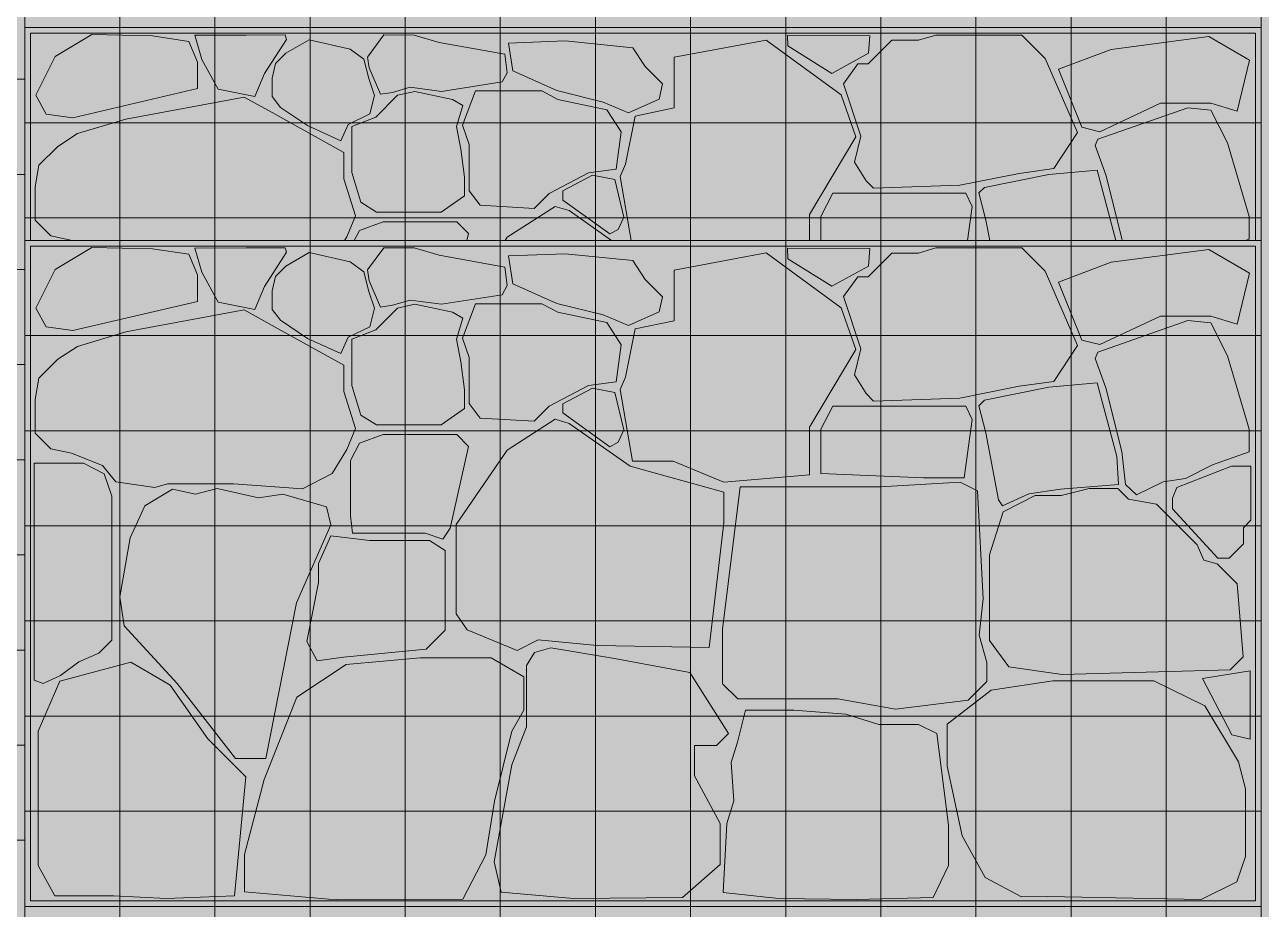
# Model space of a CAD drawing. Header units: centimetres. Extents: x -4381 to 5639, y -3920 to 4826.
# Drawn here: x 5.658 to 6.508, y 5.697 to 6.304 of the extents above; entities that cross this region are included whole.
import ezdxf
from ezdxf.xclip import XClip

# ---------------------------------------------------------------- set-up
doc = ezdxf.new("R2010")
doc.units = ezdxf.units.CM
doc.header["$MEASUREMENT"] = 0
doc.header["$XCLIPFRAME"] = 0
doc.set_wipeout_variables(frame=1)
doc.linetypes.add('Wipeout_Contour', pattern=[100, 0, -100])
for name, color, linetype, lineweight in [('0_Pen_No__1', 7, 'Continuous', 5), ('Mur de clôture_Pen_No__1', 7, 'Continuous', 5), ('net_Pen_No__1', 7, 'Continuous', 5)]:
    doc.layers.add(name, color=color, linetype=linetype, lineweight=lineweight)
for name, color, linetype, lineweight, true_color in [('cad-block.com_Pen_No__62', 7, 'Continuous', 5, 0xaaaaaa), ('Mur de clôture_Pen_No__178', 7, 'Continuous', 5, 0xbda888), ('Structural - Bearing_Pen_No__178', 7, 'Continuous', 5, 0xbda888)]:
    doc.layers.add(name, color=color, linetype=linetype, lineweight=lineweight, true_color=true_color)
for name, color, linetype in [('Drawing & Figure', 7, 'Continuous'), ('Mur de clôture', 7, 'Continuous'), ('Structural - Bearing', 7, 'Continuous')]:
    doc.layers.add(name, color=color, linetype=linetype)

# ---------------------------------------------------------------- blocks, each defined once
blk = doc.blocks.new('Drawing_9_9', base_point=(-322.85847, 10.61787))
at = {"color": 254, "linetype": 'Wipeout_Contour', "lineweight": 0, "ltscale": 39.930292}
blk.add_wipeout([(5.65799, 6.52857), (4.80799, 6.52857), (4.80799, 5.41306), (5.65799, 5.41306), (5.65799, 6.15622)], dxfattribs=at).dxf.layer = 'Mur de clôture'
at = {"color": 254, "linetype": 'Wipeout_Contour', "lineweight": 0, "ltscale": 88.800265}
blk.add_wipeout([(9.04753, 6.71787), (6.50799, 6.71787), (6.50799, 5.08184), (6.78569, 5.05957), (7.55465, 5.55622), (7.59946, 5.59086), (8.19272, 6.05622), (8.86087, 6.55622), (8.92342, 6.61013)], dxfattribs=at).dxf.layer = 'Structural - Bearing'
at = {"layer": 'Mur de clôture_Pen_No__178', "linetype": 'Continuous', "ltscale": 10}
blk.add_hatch(color=256, dxfattribs=at).paths.add_polyline_path([(5.65799, 6.52857), (4.80799, 6.52857), (4.80799, 5.41306), (5.65799, 5.41306), (5.65799, 6.15622)])
at = {"layer": 'Structural - Bearing_Pen_No__178', "linetype": 'Continuous', "ltscale": 10}
blk.add_hatch(color=256, dxfattribs=at).paths.add_polyline_path([(9.04753, 6.71787), (6.50799, 6.71787), (6.50799, 5.08184), (6.78569, 5.05957), (7.55465, 5.55622), (7.59946, 5.59086), (8.19272, 6.05622), (8.86087, 6.55622), (8.92342, 6.61013)])
at = {"color": 254, "linetype": 'Wipeout_Contour', "lineweight": 0, "ltscale": 43.851267}
blk.add_wipeout([(6.50799, 7.21787), (5.65799, 7.21787), (5.65799, 6.15622), (6.50799, 6.15622), (6.50799, 3.74655)], dxfattribs=at).dxf.layer = 'Mur de clôture'
at = {"layer": '0_Pen_No__1', "linetype": 'Continuous', "lineweight": 0, "ltscale": 10, "true_color": 0xffffff}
blk.add_hatch(color=7, dxfattribs=at).paths.add_polyline_path([(6.50799, 6.15622), (5.65799, 6.15622), (5.65799, 2.53513), (6.50799, 2.53513)])
at = {"layer": 'Mur de clôture', "linetype": 'Continuous', "lineweight": 0, "ltscale": 10, "true_color": 0x000000}
blk.add_hatch(color=18, dxfattribs=at).paths.add_polyline_path([(5.65799, 1.85622), (6.50799, 1.85622), (6.50799, 6.15622), (5.65799, 6.15622)])
at = {"layer": 'Mur de clôture_Pen_No__178', "linetype": 'Continuous', "ltscale": 10}
blk.add_hatch(color=256, dxfattribs=at).paths.add_polyline_path([(6.50799, 7.21787), (5.65799, 7.21787), (5.65799, 6.15622), (6.50799, 6.15622), (6.50799, 3.74655)])
at = {"layer": '0_Pen_No__1', "linetype": 'Continuous', "ltscale": 10}
for p, q in [((6.50799, 6.15622), (5.65799, 6.15622)), ((5.65799, 6.15622), (5.65799, 2.53513)), ((6.50799, 2.53513), (6.50799, 6.15622))]:
    blk.add_line(p, q, dxfattribs=at)
at = {"layer": 'cad-block.com_Pen_No__62', "linetype": 'Continuous', "ltscale": 10, "flags": 128}
for points in [[(5.77683, 6.2606), (5.77683, 6.27879), (5.77086, 6.29297), (5.74578, 6.2968), (5.70415, 6.29771), (5.67888, 6.28255), (5.66552, 6.25598), (5.67277, 6.24308), (5.69116, 6.24054)], [(5.79104, 6.26014), (5.77979, 6.28057), (5.775, 6.29721), (5.81028, 6.29732), (5.83709, 6.29745), (5.838, 6.29434), (5.82279, 6.27087), (5.81615, 6.25509)], [(5.85351, 6.29415), (5.88169, 6.28769), (5.89115, 6.28089), (5.89445, 6.2675), (5.8984, 6.25591), (5.89517, 6.24322), (5.88031, 6.2359), (5.87532, 6.2247), (5.85248, 6.23513), (5.83381, 6.2476), (5.82813, 6.25509), (5.82813, 6.2678), (5.83034, 6.27773), (5.83751, 6.2849)], [(5.89473, 6.27483), (5.90244, 6.25669), (5.91086, 6.25796), (5.92305, 6.26153), (5.94459, 6.2586), (5.9861, 6.26513), (5.98972, 6.27151), (5.98798, 6.28417), (5.9429, 6.29226), (5.92561, 6.29729), (5.90489, 6.29745), (5.8937, 6.28223)], [(5.99053, 6.2918), (5.99345, 6.27269), (6.02372, 6.25925), (6.05565, 6.25129), (6.07305, 6.24402), (6.09418, 6.25333), (6.09638, 6.26379), (6.08448, 6.27568), (6.07595, 6.28863), (6.02954, 6.29328)], [(6.18235, 6.29712), (6.1825, 6.28989), (6.21283, 6.27095), (6.23793, 6.28481), (6.23898, 6.29687)], [(6.24148, 6.19207), (6.23632, 6.19724), (6.22841, 6.21008), (6.23284, 6.22791), (6.22081, 6.26393), (6.23077, 6.27758), (6.23773, 6.27758), (6.25395, 6.2938), (6.27235, 6.2938), (6.28434, 6.29735), (6.34344, 6.29735), (6.35953, 6.28126), (6.3816, 6.23035), (6.36529, 6.20557), (6.34168, 6.2023), (6.30074, 6.19409)], [(6.39701, 6.23093), (6.38455, 6.23397), (6.36853, 6.27385), (6.40482, 6.28751), (6.47205, 6.29629), (6.4999, 6.28001), (6.49147, 6.24505), (6.47326, 6.25049), (6.43866, 6.25049)], [(5.88295, 6.23457), (5.88295, 6.20282), (5.88892, 6.18241), (5.89977, 6.1757), (5.94436, 6.1757), (5.96035, 6.18687), (5.96035, 6.19978), (5.95771, 6.21902), (5.95472, 6.23462), (5.95916, 6.24898), (5.95203, 6.25314), (5.92624, 6.25863), (5.91435, 6.25602), (5.89926, 6.24093)], [(5.9635, 6.19037), (5.9635, 6.2045), (5.9635, 6.22211), (5.95892, 6.23537), (5.96774, 6.25894), (6.01354, 6.25894), (6.02454, 6.25311), (6.05807, 6.246), (6.06794, 6.23074), (6.06466, 6.20528), (6.04564, 6.20274), (6.01849, 6.18858), (6.00815, 6.17825), (5.97099, 6.1804)], [(6.02797, 6.1839), (6.02797, 6.19021), (6.04833, 6.201), (6.06354, 6.19804), (6.06984, 6.17227), (6.06603, 6.16384), (6.0601, 6.16068)], [(5.77683, 6.11433), (5.77683, 6.13253), (5.77086, 6.14671), (5.74578, 6.15053), (5.70415, 6.15144), (5.67888, 6.13629), (5.66552, 6.10971), (5.67277, 6.09682), (5.69115, 6.09427), (5.77683, 6.11433)], [(5.79104, 6.11387), (5.77979, 6.13431), (5.775, 6.15094), (5.81027, 6.15105), (5.83709, 6.15119), (5.83799, 6.14807), (5.82279, 6.1246), (5.81615, 6.10882), (5.79104, 6.11387)], [(5.85351, 6.14788), (5.88169, 6.14143), (5.89114, 6.13463), (5.89444, 6.12123), (5.8984, 6.10964), (5.89516, 6.09695), (5.8803, 6.08964), (5.87531, 6.07844), (5.85248, 6.08886), (5.83381, 6.10133), (5.82813, 6.10882), (5.82813, 6.12153), (5.83034, 6.13147), (5.83751, 6.13863), (5.85351, 6.14788)], [(5.89472, 6.12856), (5.90244, 6.11042), (5.91086, 6.11169), (5.92305, 6.11527), (5.94459, 6.11233), (5.9861, 6.11887), (5.98972, 6.12524), (5.98798, 6.1379), (5.9429, 6.146), (5.92561, 6.15102), (5.90489, 6.15118), (5.89369, 6.13597), (5.89472, 6.12856)], [(5.99052, 6.14553), (5.99345, 6.12643), (6.02372, 6.11298), (6.05565, 6.10503), (6.07305, 6.09775), (6.09418, 6.10706), (6.09638, 6.11752), (6.08448, 6.12942), (6.07595, 6.14236), (6.02954, 6.14701), (5.99052, 6.14553)], [(6.07585, 6.00461), (6.10373, 6.00461), (6.13845, 5.99014), (6.19753, 5.99523), (6.19753, 6.02787), (6.22932, 6.0812), (6.21917, 6.10999), (6.16762, 6.14759), (6.10448, 6.13584), (6.10453, 6.10104), (6.0776, 6.09536), (6.07107, 6.06235), (6.06734, 6.05381), (6.07585, 6.00461)], [(6.18235, 6.15085), (6.18249, 6.14362), (6.21283, 6.12468), (6.23792, 6.13854), (6.23897, 6.1506), (6.18235, 6.15085)], [(6.24148, 6.04581), (6.23631, 6.05097), (6.22841, 6.06381), (6.23284, 6.08164), (6.22081, 6.11766), (6.23077, 6.13131), (6.23773, 6.13131), (6.25395, 6.14753), (6.27235, 6.14753), (6.28433, 6.15108), (6.34344, 6.15108), (6.35953, 6.13499), (6.3816, 6.08408), (6.36529, 6.0593), (6.34168, 6.05603), (6.30074, 6.04782), (6.24148, 6.04581)], [(6.39701, 6.08466), (6.38455, 6.08771), (6.36852, 6.12758), (6.40481, 6.14124), (6.47205, 6.15003), (6.4999, 6.13374), (6.49147, 6.09878), (6.47326, 6.10422), (6.43866, 6.10422), (6.39701, 6.08466)], [(5.88294, 6.0883), (5.88294, 6.05655), (5.88892, 6.03614), (5.89977, 6.02944), (5.94436, 6.02944), (5.96035, 6.0406), (5.96035, 6.05351), (5.9577, 6.07275), (5.95472, 6.08836), (5.95916, 6.10271), (5.95203, 6.10687), (5.92624, 6.11236), (5.91434, 6.10975), (5.89926, 6.09467), (5.88294, 6.0883)], [(5.96349, 6.0441), (5.96349, 6.05823), (5.96349, 6.07584), (5.95892, 6.0891), (5.96774, 6.11267), (6.01353, 6.11267), (6.02454, 6.10684), (6.05807, 6.09973), (6.06794, 6.08448), (6.06465, 6.05901), (6.04564, 6.05648), (6.01848, 6.04232), (6.00815, 6.03198), (5.97098, 6.03414), (5.96349, 6.0441)], [(5.84895, 5.98562), (5.86932, 5.99612), (5.87932, 6.01248), (5.88541, 6.02694), (5.87732, 6.05238), (5.87732, 6.07041), (5.83017, 6.09662), (5.80885, 6.10846), (5.72741, 6.09332), (5.69432, 6.08338), (5.68068, 6.07458), (5.66777, 6.06167), (5.66516, 6.04683), (5.66516, 6.02382), (5.67588, 6.0131), (5.69016, 6.01013), (5.71156, 6.00146), (5.72059, 5.99026), (5.7474, 5.98633), (5.75624, 5.98892), (5.80145, 5.98892), (5.84895, 5.98562)], [(6.41477, 5.98856), (6.41214, 6.01121), (6.40107, 6.05495), (6.39381, 6.07509), (6.39576, 6.07953), (6.45754, 6.1011), (6.47329, 6.09955), (6.48489, 6.07695), (6.49968, 6.02651), (6.49968, 6.01093), (6.4745, 6.00197), (6.45581, 5.99262), (6.44045, 5.99031), (6.4222, 5.98148), (6.41477, 5.98856)], [(6.02797, 6.03763), (6.02797, 6.04394), (6.04832, 6.05473), (6.06354, 6.05177), (6.06983, 6.026), (6.06603, 6.01757), (6.06009, 6.01442), (6.02797, 6.03763)], [(6.32746, 5.978), (6.31868, 6.02391), (6.31385, 6.04261), (6.31766, 6.04642), (6.3619, 6.05533), (6.39527, 6.05829), (6.40873, 6.00768), (6.40983, 5.9884), (6.36997, 5.98527), (6.34813, 5.98216), (6.33007, 5.97378), (6.32746, 5.978)], [(6.20528, 5.99596), (6.20528, 6.02646), (6.21358, 6.04242), (6.30497, 6.04242), (6.30918, 6.03317), (6.30369, 5.99298), (6.27571, 5.99298), (6.20528, 5.99596)], [(6.05155, 5.87795), (6.011, 5.88165), (5.99653, 5.87442), (5.96207, 5.88866), (5.95462, 5.89971), (5.95462, 5.96091), (5.98967, 6.01208), (6.02267, 6.03328), (6.03223, 6.03049), (6.07406, 6.00098), (6.13858, 5.9832), (6.13858, 5.96217), (6.12849, 5.87648), (6.05155, 5.87795)], [(5.88335, 5.95496), (5.9332, 5.95496), (5.94551, 5.951), (5.95053, 5.95838), (5.96306, 6.01471), (5.95496, 6.02281), (5.90438, 6.02281), (5.88816, 6.01689), (5.88182, 6.00506), (5.88182, 5.96703), (5.88335, 5.95496)], [(5.66444, 5.85395), (5.66444, 6.00305), (5.69381, 6.00305), (5.69831, 6.00305), (5.71251, 5.99589), (5.71783, 5.98036), (5.71783, 5.88141), (5.70896, 5.87254), (5.69524, 5.86669), (5.68268, 5.85715), (5.67076, 5.85165), (5.66444, 5.85395)], [(6.44702, 5.9718), (6.44702, 5.97918), (6.44993, 5.98646), (6.48764, 6.00114), (6.50089, 6.00114), (6.50089, 5.98018), (6.50089, 5.96402), (6.49568, 5.95881), (6.49568, 5.94764), (6.48594, 5.9379), (6.47813, 5.9379), (6.44702, 5.9718)], [(5.72642, 5.89126), (5.72326, 5.9113), (5.73038, 5.95192), (5.74048, 5.97373), (5.75961, 5.98537), (5.77529, 5.98174), (5.79031, 5.98568), (5.81873, 5.97938), (5.83536, 5.98185), (5.86536, 5.97311), (5.86843, 5.96071), (5.84485, 5.90723), (5.82372, 5.80007), (5.80284, 5.80007), (5.76276, 5.85174), (5.72642, 5.89126)], [(6.13767, 5.85158), (6.13767, 5.88896), (6.14982, 5.98677), (6.16917, 5.98677), (6.24612, 5.98677), (6.3011, 5.99004), (6.31295, 5.98423), (6.31684, 5.90987), (6.3141, 5.88495), (6.31936, 5.86614), (6.31936, 5.85305), (6.30649, 5.84018), (6.2565, 5.83399), (6.21701, 5.84125), (6.1482, 5.84125), (6.13767, 5.85158)], [(6.37117, 5.85795), (6.33446, 5.86325), (6.32126, 5.88128), (6.32126, 5.9401), (6.33059, 5.96981), (6.3526, 5.98084), (6.37046, 5.98084), (6.38979, 5.9858), (6.40931, 5.9858), (6.41665, 5.97846), (6.43601, 5.97496), (6.46391, 5.94706), (6.46862, 5.93644), (6.47763, 5.93394), (6.49143, 5.92014), (6.49553, 5.87011), (6.4865, 5.86108), (6.37117, 5.85795)], [(5.85891, 5.86732), (5.8519, 5.88053), (5.86002, 5.92102), (5.86002, 5.93428), (5.86842, 5.95332), (5.89505, 5.94989), (5.93616, 5.94989), (5.94707, 5.94311), (5.94707, 5.88845), (5.93389, 5.87527), (5.87716, 5.86977), (5.85891, 5.86732)], [(5.98072, 5.72927), (5.98551, 5.70841), (6.03526, 5.70391), (6.11005, 5.70464), (6.13609, 5.72744), (6.13609, 5.7555), (6.11834, 5.78834), (6.11834, 5.80903), (6.13359, 5.80903), (6.14185, 5.81729), (6.11523, 5.8593), (6.06336, 5.86899), (6.0196, 5.87619), (6.00844, 5.87307), (6.00294, 5.864), (6.00294, 5.84175), (6.00294, 5.82194), (5.99294, 5.79573), (5.98072, 5.72927)], [(5.6788, 5.70588), (5.71927, 5.70588), (5.75542, 5.70401), (5.80218, 5.70578), (5.80996, 5.78763), (5.78386, 5.81373), (5.75792, 5.85052), (5.74507, 5.85804), (5.73085, 5.86635), (5.68204, 5.85334), (5.66731, 5.81889), (5.66731, 5.72663), (5.6788, 5.70588)], [(5.80896, 5.70846), (5.80896, 5.73426), (5.82247, 5.78571), (5.84494, 5.84238), (5.87887, 5.86474), (5.92991, 5.86932), (5.97864, 5.86932), (6.00117, 5.85635), (6.00117, 5.8333), (5.99288, 5.81887), (5.98084, 5.77075), (5.97496, 5.73391), (5.9592, 5.70342), (5.8724, 5.70308), (5.80896, 5.70846)], [(6.46762, 5.8551), (6.48765, 5.81652), (6.50035, 5.81354), (6.50035, 5.8605), (6.46762, 5.8551)], [(6.4666, 5.70334), (6.36136, 5.70543), (6.34313, 5.70503), (6.31815, 5.71851), (6.30235, 5.74697), (6.29211, 5.79484), (6.29211, 5.82389), (6.32228, 5.84714), (6.36475, 5.85349), (6.43412, 5.85349), (6.46915, 5.83639), (6.4924, 5.79795), (6.49711, 5.7793), (6.49711, 5.73288), (6.4911, 5.71534), (6.4666, 5.70334)], [(6.13806, 5.70817), (6.14053, 5.75542), (6.14545, 5.77108), (6.14368, 5.7975), (6.14806, 5.81151), (6.15356, 5.83337), (6.1866, 5.83337), (6.22235, 5.83071), (6.24511, 5.82357), (6.27245, 5.82357), (6.28499, 5.81733), (6.29291, 5.75436), (6.29291, 5.7266), (6.28257, 5.70462), (6.22968, 5.70325), (6.1761, 5.70386), (6.13806, 5.70817)]]:
    blk.add_lwpolyline(points, close=True, dxfattribs=at)
for points in [[(6.19754, 6.15622), (6.19754, 6.17414), (6.22932, 6.22747), (6.21917, 6.25625), (6.16763, 6.29385), (6.10448, 6.28211), (6.10453, 6.2473), (6.0776, 6.24163), (6.07107, 6.20861), (6.06734, 6.20008), (6.07493, 6.15622)], [(5.87778, 6.15622), (5.87932, 6.15875), (5.88541, 6.17321), (5.87733, 6.19864), (5.87733, 6.21668), (5.83017, 6.24288), (5.80885, 6.25473), (5.72742, 6.23958), (5.69433, 6.22964), (5.68068, 6.22085), (5.66777, 6.20794), (5.66516, 6.1931), (5.66516, 6.17009), (5.67589, 6.15936), (5.6906, 6.15622)], [(6.41229, 6.15622), (6.41214, 6.15748), (6.40107, 6.20122), (6.39381, 6.22136), (6.39576, 6.22579), (6.45755, 6.24737), (6.47329, 6.24582), (6.48489, 6.22322), (6.49969, 6.17277), (6.49969, 6.15719), (6.49695, 6.15622)], [(6.32135, 6.15622), (6.31868, 6.17017), (6.31385, 6.18888), (6.31766, 6.19269), (6.3619, 6.2016), (6.39527, 6.20455), (6.40812, 6.15622)], [(6.20528, 6.15622), (6.20528, 6.17273), (6.21358, 6.18868), (6.30497, 6.18868), (6.30918, 6.17944), (6.30601, 6.15622)], [(5.98821, 6.15622), (5.98967, 6.15835), (6.02267, 6.17955), (6.03224, 6.17676), (6.06134, 6.15622)], [(5.962, 6.15622), (5.96306, 6.16097), (5.95496, 6.16907), (5.90438, 6.16907), (5.88816, 6.16315), (5.88445, 6.15622)]]:
    blk.add_lwpolyline(points, dxfattribs=at)
at = {"layer": 'Mur de clôture_Pen_No__1', "linetype": 'Continuous', "ltscale": 10}
for p, q in [((6.50799, 6.15623), (6.50799, 7.21787)), ((6.50799, 6.15622), (5.65799, 6.15622)), ((6.50799, 6.15622), (6.50799, 1.85622))]:
    blk.add_line(p, q, dxfattribs=at)
at = {"layer": 'net_Pen_No__1', "linetype": 'Continuous', "ltscale": 10, "flags": 128}
for points in [[(5.658, 6.76018), (5.658, 6.30249), (6.50799, 6.30249), (6.50799, 6.76018)], [(4.808, 6.52857), (4.808, 6.07088), (5.65799, 6.07088), (5.65799, 6.52857)], [(5.65799, 6.15622), (5.65799, 5.69853), (6.50799, 5.69853), (6.50799, 6.15622), (5.65799, 6.15622)], [(5.66192, 6.1523), (5.66192, 5.70245), (6.50407, 5.70245), (6.50407, 6.1523), (5.66192, 6.1523)], [(4.808, 6.07088), (4.808, 5.61318), (5.65799, 5.61318), (5.65799, 6.07088)], [(5.65799, 5.69853), (5.65799, 5.24084), (6.50799, 5.24084), (6.50799, 5.69853), (5.65799, 5.69853)]]:
    blk.add_lwpolyline(points, close=True, dxfattribs=at)
for points in [[(5.72338, 6.76018), (5.72338, 6.30249)], [(5.78877, 6.76018), (5.78877, 6.30249)], [(5.85415, 6.76018), (5.85415, 6.30249)], [(5.91953, 6.76018), (5.91953, 6.30249)], [(5.98492, 6.76018), (5.98492, 6.30249)], [(6.0503, 6.76018), (6.0503, 6.30249)], [(6.11569, 6.76018), (6.11569, 6.30249)], [(6.18107, 6.76018), (6.18107, 6.30249)], [(6.24646, 6.76018), (6.24646, 6.30249)], [(6.31184, 6.76018), (6.31184, 6.30249)], [(6.37723, 6.76018), (6.37723, 6.30249)], [(6.44261, 6.76018), (6.44261, 6.30249)], [(6.50799, 6.15622), (6.50799, 6.30249), (5.658, 6.30249), (5.658, 6.15622)], [(6.50407, 6.15622), (6.50407, 6.29857), (5.66192, 6.29857), (5.66192, 6.15622)], [(5.72338, 6.30249), (5.72338, 6.15622)], [(5.78877, 6.30249), (5.78877, 6.15622)], [(5.85415, 6.30249), (5.85415, 6.15622)], [(5.91953, 6.30249), (5.91953, 6.15622)], [(5.98492, 6.30249), (5.98492, 6.15622)], [(6.0503, 6.30249), (6.0503, 6.15622)], [(6.11569, 6.30249), (6.11569, 6.15622)], [(6.18107, 6.30249), (6.18107, 6.15622)], [(6.24646, 6.30249), (6.24646, 6.15622)], [(6.31184, 6.30249), (6.31184, 6.15622)], [(6.37723, 6.30249), (6.37723, 6.15622)], [(6.44261, 6.30249), (6.44261, 6.15622)], [(4.808, 6.26703), (5.65799, 6.26703)], [(5.658, 6.2371), (6.50799, 6.2371)], [(4.808, 6.20164), (5.65799, 6.20164)], [(5.658, 6.17172), (6.50799, 6.17172)], [(5.72338, 6.15622), (5.72338, 5.69853)], [(5.78876, 6.15622), (5.78876, 5.69853)], [(5.85415, 6.15622), (5.85415, 5.69853)], [(5.91953, 6.15622), (5.91953, 5.69853)], [(5.98492, 6.15622), (5.98492, 5.69853)], [(6.0503, 6.15622), (6.0503, 5.69853)], [(6.11569, 6.15622), (6.11569, 5.69853)], [(6.18107, 6.15622), (6.18107, 5.69853)], [(6.24645, 6.15622), (6.24645, 5.69853)], [(6.31184, 6.15622), (6.31184, 5.69853)], [(6.37722, 6.15622), (6.37722, 5.69853)], [(6.44261, 6.15622), (6.44261, 5.69853)], [(4.808, 6.13626), (5.65799, 6.13626)], [(5.65799, 6.09084), (6.50799, 6.09084)], [(5.65799, 6.02545), (6.50799, 6.02545)], [(4.808, 6.00549), (5.65799, 6.00549)], [(5.65799, 5.96007), (6.50799, 5.96007)], [(4.808, 5.94011), (5.65799, 5.94011)], [(5.65799, 5.89468), (6.50799, 5.89468)], [(4.808, 5.87472), (5.65799, 5.87472)], [(5.65799, 5.8293), (6.50799, 5.8293)], [(4.808, 5.80934), (5.65799, 5.80934)], [(5.65799, 5.76392), (6.50799, 5.76392)], [(4.808, 5.74395), (5.65799, 5.74395)], [(5.72338, 5.69853), (5.72338, 5.24084)], [(5.78876, 5.69853), (5.78876, 5.24084)], [(5.85415, 5.69853), (5.85415, 5.24084)], [(5.91953, 5.69853), (5.91953, 5.24084)], [(5.98492, 5.69853), (5.98492, 5.24084)], [(6.0503, 5.69853), (6.0503, 5.24084)], [(6.11569, 5.69853), (6.11569, 5.24084)], [(6.18107, 5.69853), (6.18107, 5.24084)], [(6.24645, 5.69853), (6.24645, 5.24084)], [(6.31184, 5.69853), (6.31184, 5.24084)], [(6.37722, 5.69853), (6.37722, 5.24084)], [(6.44261, 5.69853), (6.44261, 5.24084)]]:
    blk.add_lwpolyline(points, dxfattribs=at)

msp = doc.modelspace()

# ---------------------------------------------------------------- block references
at = {"layer": 'Drawing & Figure', "color": 151, "linetype": 'Continuous', "lineweight": 5, "ltscale": 10, "true_color": 0x80c2ff}
ref = msp.add_blockref('Drawing_9_9', (-322.85847, 10.61787), dxfattribs=at)
XClip(ref).set_block_clipping_path([(1, 0.9963282177), (50.7463984619, 21.3288080632)])

doc.saveas('drawing.dxf')
